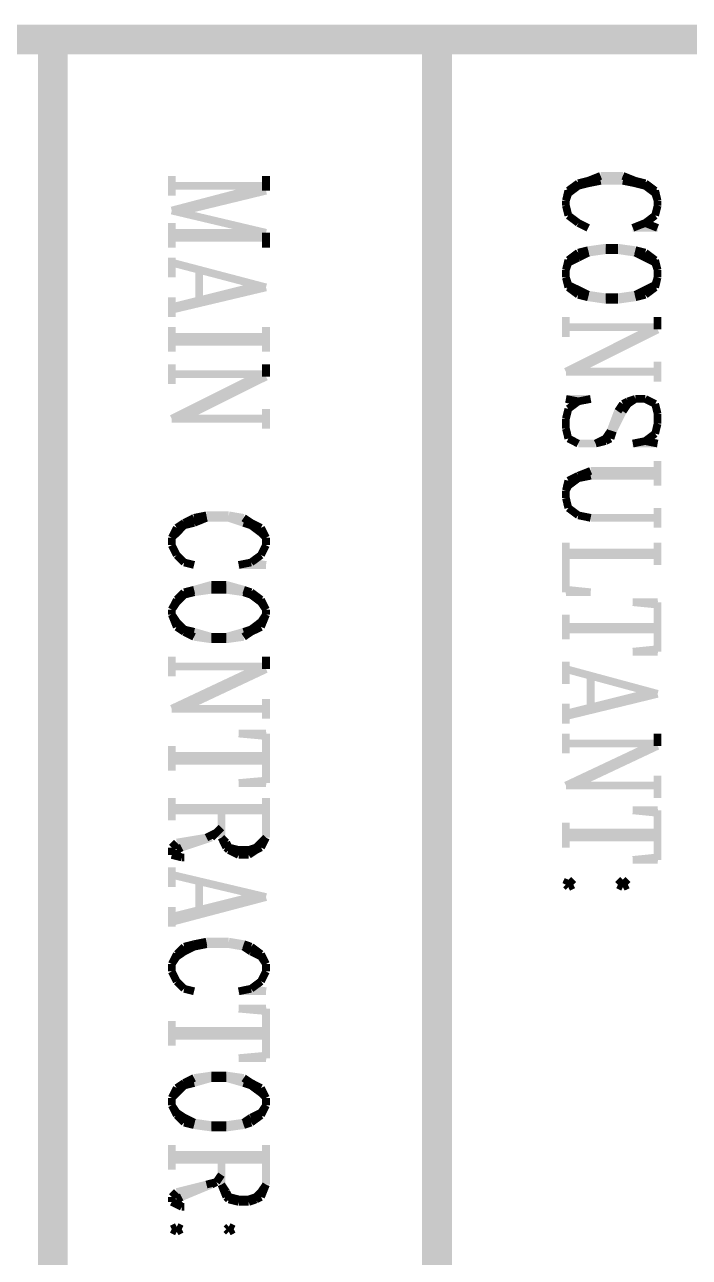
# Model space of a CAD drawing. Extents: x 0.1 to 11.6, y 0.3 to 16.2.
# Drawn here: x 2.376 to 2.823, y 3.361 to 4.19 of the extents above; entities that cross this region are included whole.
import ezdxf

# ---------------------------------------------------------------- set-up
doc = ezdxf.new("R2010")
doc.units = 0
doc.layers.get('0').update_dxf_attribs({"linetype": 'CONTINUOUS'})

msp = doc.modelspace()

# ---------------------------------------------------------------- linework, layer by layer
at = {"color": 0}
for points, const_width in [([(3.34999, 4.18001), (0.398329, 4.18001)], 0.02), ([(2.39501, 0.530003), (2.39501, 4.18001)], 0.02), ([(2.65332, 0.530003), (2.65332, 4.18001)], 0.02), ([(2.47499, 4.08832), (2.47499, 4.07497)], 0.005208), ([(2.53836, 4.08832), (2.53836, 4.07835)], 0.005208), ([(2.75499, 4.08501), (2.74832, 4.08333)], 0.005208), ([(2.76335, 4.08832), (2.75499, 4.08501)], 0.005208), ([(2.76335, 4.08501), (2.75499, 4.08333)], 0.005208), ([(2.77832, 4.08832), (2.76335, 4.08832)], 0.005208), ([(2.77832, 4.08501), (2.76335, 4.08501)], 0.005208), ([(2.78668, 4.08501), (2.77832, 4.08832)], 0.005208), ([(2.78668, 4.08333), (2.77832, 4.08501)], 0.005208), ([(2.79335, 4.08333), (2.78668, 4.08501)], 0.005208), ([(2.53836, 4.08165), (2.47499, 4.08165)], 0.005208), ([(2.53836, 4.08165), (2.47499, 4.065)], 0.005208), ([(2.53836, 4.07835), (2.48335, 4.065)], 0.005208), ([(2.74164, 4.07835), (2.74001, 4.07167)], 0.005208), ([(2.74164, 4.07667), (2.74001, 4.07167)], 0.005208), ([(2.74832, 4.08333), (2.74164, 4.07835)], 0.005208), ([(2.74832, 4.08165), (2.74164, 4.07667)], 0.005208), ([(2.75499, 4.08333), (2.74832, 4.08165)], 0.005208), ([(2.79335, 4.08165), (2.78668, 4.08333)], 0.005208), ([(2.80003, 4.07835), (2.79335, 4.08333)], 0.005208), ([(2.80003, 4.07667), (2.79335, 4.08165)], 0.005208), ([(2.80165, 4.07167), (2.80003, 4.07835)], 0.005208), ([(2.80165, 4.07167), (2.80003, 4.07667)], 0.005208), ([(2.74001, 4.07167), (2.74001, 4.06836)], 0.005208), ([(2.74001, 4.06836), (2.74164, 4.06168)], 0.005208), ([(2.80003, 4.06168), (2.80165, 4.06836)], 0.005208), ([(2.80165, 4.06836), (2.80165, 4.07167)], 0.005208), ([(2.53836, 4.05003), (2.47499, 4.065)], 0.005208), ([(2.74164, 4.06168), (2.74832, 4.05664)], 0.005208), ([(2.79335, 4.05664), (2.80003, 4.06168)], 0.005208), ([(2.47499, 4.05664), (2.47499, 4.03999)], 0.005208), ([(2.74832, 4.05664), (2.75499, 4.05333)], 0.005208), ([(2.79335, 4.05664), (2.785, 4.05333)], 0.005208), ([(2.785, 4.05333), (2.80165, 4.05333)], 0.005208), ([(2.80165, 4.05333), (2.79335, 4.05664)], 0.005208), ([(2.53836, 4.05003), (2.47499, 4.05003)], 0.005208), ([(2.53836, 4.04665), (2.47499, 4.04665)], 0.005208), ([(2.53836, 4.05003), (2.53836, 4.03999)], 0.005208), ([(2.74832, 4.03668), (2.74164, 4.03168)], 0.005208), ([(2.75499, 4.03836), (2.74832, 4.03668)], 0.005208), ([(2.75499, 4.03668), (2.74832, 4.03331)], 0.005208), ([(2.76665, 4.03999), (2.75499, 4.03836)], 0.005208), ([(2.76665, 4.03836), (2.75499, 4.03668)], 0.005208), ([(2.77501, 4.03999), (2.76665, 4.03999)], 0.005208), ([(2.77501, 4.03836), (2.76665, 4.03836)], 0.005208), ([(2.78668, 4.03836), (2.77501, 4.03999)], 0.005208), ([(2.78668, 4.03668), (2.77501, 4.03836)], 0.005208), ([(2.79335, 4.03668), (2.78668, 4.03836)], 0.005208), ([(2.79335, 4.03331), (2.78668, 4.03668)], 0.005208), ([(2.80003, 4.03168), (2.79335, 4.03668)], 0.005208), ([(2.47499, 4.03331), (2.47499, 4.02001)], 0.005208), ([(2.53836, 4.01335), (2.47499, 4.03)], 0.005208), ([(2.74164, 4.03168), (2.74001, 4.02501)], 0.005208), ([(2.74164, 4.03), (2.74001, 4.02501)], 0.005208), ([(2.74832, 4.03331), (2.74164, 4.03)], 0.005208), ([(2.80003, 4.03), (2.79335, 4.03331)], 0.005208), ([(2.80165, 4.02501), (2.80003, 4.03168)], 0.005208), ([(2.80165, 4.02501), (2.80003, 4.03)], 0.005208), ([(2.49333, 4.02501), (2.49333, 4.00499)], 0.005208), ([(2.74001, 4.02501), (2.74001, 4.02001)], 0.005208), ([(2.74001, 4.02001), (2.74164, 4.01335)], 0.005208), ([(2.74001, 4.02001), (2.74164, 4.01497)], 0.005208), ([(2.80003, 4.01335), (2.80165, 4.02001)], 0.005208), ([(2.80003, 4.01497), (2.80165, 4.02001)], 0.005208), ([(2.80165, 4.02001), (2.80165, 4.02501)], 0.005208), ([(2.53836, 4.01335), (2.47499, 3.99832)], 0.005208), ([(2.52832, 4.01335), (2.47499, 4)], 0.005208), ([(2.74164, 4.01497), (2.74832, 4.01167)], 0.005208), ([(2.74164, 4.01335), (2.74832, 4.00836)], 0.005208), ([(2.74832, 4.01167), (2.75499, 4.00836)], 0.005208), ([(2.78668, 4.00836), (2.79335, 4.01167)], 0.005208), ([(2.79335, 4.01167), (2.80003, 4.01497)], 0.005208), ([(2.79335, 4.00836), (2.80003, 4.01335)], 0.005208), ([(2.47499, 4.00667), (2.47499, 3.99333)], 0.005208), ([(2.74832, 4.00836), (2.75499, 4.00667)], 0.005208), ([(2.75499, 4.00836), (2.76665, 4.00667)], 0.005208), ([(2.75499, 4.00667), (2.76665, 4.00499)], 0.005208), ([(2.76665, 4.00667), (2.77501, 4.00667)], 0.005208), ([(2.76665, 4.00499), (2.77501, 4.00499)], 0.005208), ([(2.77501, 4.00667), (2.78668, 4.00836)], 0.005208), ([(2.77501, 4.00499), (2.78668, 4.00667)], 0.005208), ([(2.78668, 4.00667), (2.79335, 4.00836)], 0.005208), ([(2.74001, 3.99333), (2.74001, 3.97999)], 0.005208), ([(2.80165, 3.99333), (2.80165, 3.98503)], 0.005208), ([(2.47499, 3.98665), (2.47499, 3.97)], 0.005208), ([(2.53836, 3.98665), (2.53836, 3.97)], 0.005208), ([(2.80165, 3.98665), (2.74001, 3.98665)], 0.005208), ([(2.79665, 3.98503), (2.74001, 3.95665)], 0.005208), ([(2.80165, 3.98503), (2.74501, 3.95665)], 0.005208), ([(2.53836, 3.97999), (2.47499, 3.97999)], 0.005208), ([(2.53836, 3.97667), (2.47499, 3.97667)], 0.005208), ([(2.47499, 3.96164), (2.47499, 3.94835)], 0.005208), ([(2.53836, 3.96164), (2.53836, 3.95335)], 0.005208), ([(2.80165, 3.96332), (2.80165, 3.94997)], 0.005208), ([(2.53836, 3.95503), (2.47499, 3.95503)], 0.005208), ([(2.53168, 3.95335), (2.47499, 3.92503)], 0.005208), ([(2.53836, 3.95335), (2.48167, 3.92503)], 0.005208), ([(2.80165, 3.95665), (2.74001, 3.95665)], 0.005208), ([(2.75667, 3.93832), (2.74001, 3.93832)], 0.005208), ([(2.74001, 3.93832), (2.74832, 3.93668)], 0.005208), ([(2.74164, 3.93164), (2.74832, 3.93668)], 0.005208), ([(2.74832, 3.93668), (2.75667, 3.93832)], 0.005208), ([(2.77832, 3.935), (2.77501, 3.93001)], 0.005208), ([(2.78168, 3.93668), (2.77832, 3.935)], 0.005208), ([(2.78168, 3.935), (2.77832, 3.93001)], 0.005208), ([(2.78668, 3.93832), (2.78168, 3.93668)], 0.005208), ([(2.78668, 3.93832), (2.78168, 3.935)], 0.005208), ([(2.79335, 3.93832), (2.78668, 3.93832)], 0.005208), ([(2.80003, 3.935), (2.79335, 3.93832)], 0.005208), ([(2.80165, 3.92833), (2.80003, 3.935)], 0.005208), ([(2.53836, 3.93164), (2.53836, 3.91835)], 0.005208), ([(2.74001, 3.92503), (2.74164, 3.93164)], 0.005208), ([(2.77501, 3.93001), (2.77001, 3.91667)], 0.005208), ([(2.77832, 3.93001), (2.77165, 3.91667)], 0.005208), ([(2.80165, 3.92165), (2.80165, 3.92833)], 0.005208), ([(2.53836, 3.92503), (2.47499, 3.92503)], 0.005208), ([(2.74001, 3.91835), (2.74001, 3.92503)], 0.005208), ([(2.74164, 3.91168), (2.74001, 3.91835)], 0.005208), ([(2.80003, 3.91499), (2.80165, 3.92165)], 0.005208), ([(2.74832, 3.90831), (2.74164, 3.91168)], 0.005208), ([(2.76665, 3.91168), (2.75999, 3.90831)], 0.005208), ([(2.76665, 3.91), (2.75999, 3.90831)], 0.005208), ([(2.77001, 3.91667), (2.76665, 3.91168)], 0.005208), ([(2.77001, 3.91168), (2.76665, 3.91)], 0.005208), ([(2.77165, 3.91667), (2.77001, 3.91168)], 0.005208), ([(2.785, 3.90831), (2.79335, 3.91)], 0.005208), ([(2.79335, 3.91), (2.80003, 3.91499)], 0.005208), ([(2.79335, 3.91), (2.80165, 3.90831)], 0.005208), ([(2.75999, 3.90831), (2.74832, 3.90831)], 0.005208), ([(2.80165, 3.90831), (2.785, 3.90831)], 0.005208), ([(2.80165, 3.89665), (2.80165, 3.87999)], 0.005208), ([(2.74832, 3.88667), (2.74164, 3.88336)], 0.005208), ([(2.75667, 3.88997), (2.74832, 3.88667)], 0.005208), ([(2.75667, 3.88667), (2.74832, 3.88499)], 0.005208), ([(2.80165, 3.88997), (2.75667, 3.88997)], 0.005208), ([(2.80165, 3.88667), (2.75667, 3.88667)], 0.005208), ([(2.74164, 3.88336), (2.74001, 3.87668)], 0.005208), ([(2.74164, 3.87999), (2.74001, 3.87668)], 0.005208), ([(2.74832, 3.88499), (2.74164, 3.87999)], 0.005208), ([(2.74001, 3.87668), (2.74001, 3.87169)], 0.005208), ([(2.74001, 3.87169), (2.74164, 3.86501)], 0.005208), ([(2.74164, 3.86501), (2.74832, 3.86003)], 0.005208), ([(2.80165, 3.86501), (2.80165, 3.85167)], 0.005208), ([(2.48335, 3.85499), (2.47835, 3.85167)], 0.005208), ([(2.48335, 3.85335), (2.47835, 3.84831)], 0.005208), ([(2.49001, 3.85835), (2.48335, 3.85499)], 0.005208), ([(2.49001, 3.85499), (2.48335, 3.85335)], 0.005208), ([(2.49832, 3.86003), (2.49001, 3.85835)], 0.005208), ([(2.49832, 3.85835), (2.49001, 3.85499)], 0.005208), ([(2.51335, 3.86003), (2.49832, 3.86003)], 0.005208), ([(2.51335, 3.85835), (2.49832, 3.85835)], 0.005208), ([(2.52333, 3.85835), (2.51335, 3.86003)], 0.005208), ([(2.52333, 3.85499), (2.51335, 3.85835)], 0.005208), ([(2.52832, 3.85499), (2.52333, 3.85835)], 0.005208), ([(2.52832, 3.85335), (2.52333, 3.85499)], 0.005208), ([(2.535, 3.85167), (2.52832, 3.85499)], 0.005208), ([(2.535, 3.84831), (2.52832, 3.85335)], 0.005208), ([(2.74832, 3.86003), (2.75667, 3.85835)], 0.005208), ([(2.75667, 3.85835), (2.80165, 3.85835)], 0.005208), ([(2.47835, 3.85167), (2.47499, 3.845)], 0.005208), ([(2.47835, 3.84831), (2.47499, 3.845)], 0.005208), ([(2.47499, 3.845), (2.47499, 3.84)], 0.005208), ([(2.53836, 3.845), (2.535, 3.85167)], 0.005208), ([(2.53836, 3.845), (2.535, 3.84831)], 0.005208), ([(2.53836, 3.84), (2.53836, 3.845)], 0.005208), ([(2.47499, 3.84), (2.47835, 3.83333)], 0.005208), ([(2.535, 3.83333), (2.53836, 3.84)], 0.005208), ([(2.74001, 3.84169), (2.74001, 3.80832)], 0.005208), ([(2.80165, 3.84169), (2.80165, 3.82667)], 0.005208), ([(2.47835, 3.83333), (2.48335, 3.82835)], 0.005208), ([(2.48335, 3.82835), (2.49001, 3.82667)], 0.005208), ([(2.52832, 3.82835), (2.52001, 3.82667)], 0.005208), ([(2.52832, 3.82835), (2.535, 3.83333)], 0.005208), ([(2.53836, 3.82667), (2.52832, 3.82835)], 0.005208), ([(2.80165, 3.83501), (2.74001, 3.83501)], 0.005208), ([(2.80165, 3.83333), (2.74001, 3.83333)], 0.005208), ([(2.52001, 3.82667), (2.53836, 3.82667)], 0.005208), ([(2.50168, 3.81332), (2.49001, 3.81)], 0.005208), ([(2.51167, 3.81332), (2.50168, 3.81332)], 0.005208), ([(2.52333, 3.81), (2.51167, 3.81332)], 0.005208), ([(2.47835, 3.80333), (2.47499, 3.79665)], 0.005208), ([(2.48335, 3.80832), (2.47835, 3.80333)], 0.005208), ([(2.48335, 3.80664), (2.47835, 3.80165)], 0.005208), ([(2.49001, 3.81), (2.48335, 3.80832)], 0.005208), ([(2.49001, 3.80832), (2.48335, 3.80664)], 0.005208), ([(2.50168, 3.81), (2.49001, 3.80832)], 0.005208), ([(2.51167, 3.81), (2.50168, 3.81)], 0.005208), ([(2.52333, 3.80832), (2.51167, 3.81)], 0.005208), ([(2.52832, 3.80832), (2.52333, 3.81)], 0.005208), ([(2.52832, 3.80664), (2.52333, 3.80832)], 0.005208), ([(2.535, 3.80333), (2.52832, 3.80832)], 0.005208), ([(2.535, 3.80165), (2.52832, 3.80664)], 0.005208), ([(2.53836, 3.79665), (2.535, 3.80333)], 0.005208), ([(2.75667, 3.80832), (2.74001, 3.81)], 0.005208), ([(2.74001, 3.80832), (2.75667, 3.80832)], 0.005208), ([(2.47835, 3.80165), (2.47499, 3.79665)], 0.005208), ([(2.47499, 3.79665), (2.47499, 3.79335)], 0.005208), ([(2.53836, 3.79665), (2.535, 3.80165)], 0.005208), ([(2.53836, 3.79335), (2.53836, 3.79665)], 0.005208), ([(2.80165, 3.80003), (2.785, 3.80165)], 0.005208), ([(2.785, 3.80165), (2.80165, 3.80165)], 0.005208), ([(2.80165, 3.80165), (2.80165, 3.76833)], 0.005208), ([(2.47499, 3.79335), (2.47835, 3.785)], 0.005208), ([(2.47499, 3.79335), (2.47835, 3.78836)], 0.005208), ([(2.47835, 3.78836), (2.48335, 3.78331)], 0.005208), ([(2.52832, 3.78331), (2.535, 3.78836)], 0.005208), ([(2.535, 3.785), (2.53836, 3.79335)], 0.005208), ([(2.535, 3.78836), (2.53836, 3.79335)], 0.005208), ([(2.74001, 3.79335), (2.74001, 3.77669)], 0.005208), ([(2.47835, 3.785), (2.48335, 3.78168)], 0.005208), ([(2.48335, 3.78331), (2.49001, 3.78168)], 0.005208), ([(2.48335, 3.78168), (2.49001, 3.77832)], 0.005208), ([(2.49001, 3.78168), (2.50168, 3.77832)], 0.005208), ([(2.49001, 3.77832), (2.50168, 3.77669)], 0.005208), ([(2.50168, 3.77832), (2.51167, 3.77832)], 0.005208), ([(2.51167, 3.77832), (2.52333, 3.78168)], 0.005208), ([(2.51167, 3.77669), (2.52333, 3.77832)], 0.005208), ([(2.52333, 3.78168), (2.52832, 3.78331)], 0.005208), ([(2.52333, 3.77832), (2.52832, 3.78168)], 0.005208), ([(2.52832, 3.78168), (2.535, 3.785)], 0.005208), ([(2.80165, 3.785), (2.74001, 3.785)], 0.005208), ([(2.80165, 3.78331), (2.74001, 3.78331)], 0.005208), ([(2.50168, 3.77669), (2.51167, 3.77669)], 0.005208), ([(2.785, 3.76833), (2.80165, 3.77001)], 0.005208), ([(2.47499, 3.76497), (2.47499, 3.75168)], 0.005208), ([(2.53836, 3.76497), (2.53836, 3.75667)], 0.005208), ([(2.74001, 3.76167), (2.74001, 3.74669)], 0.005208), ([(2.80165, 3.76833), (2.785, 3.76833)], 0.005208), ([(2.53836, 3.75836), (2.47499, 3.75836)], 0.005208), ([(2.53168, 3.75667), (2.47499, 3.72999)], 0.005208), ([(2.53836, 3.75667), (2.48167, 3.72999)], 0.005208), ([(2.80165, 3.74001), (2.74001, 3.75667)], 0.005208), ([(2.75667, 3.75168), (2.75667, 3.73167)], 0.005208), ([(2.53836, 3.73665), (2.53836, 3.72331)], 0.005208), ([(2.80165, 3.74001), (2.74001, 3.72499)], 0.005208), ([(2.79335, 3.74001), (2.74001, 3.72667)], 0.005208), ([(2.53836, 3.72999), (2.47499, 3.72999)], 0.005208), ([(2.74001, 3.73335), (2.74001, 3.72)], 0.005208), ([(2.53836, 3.71164), (2.52001, 3.71332)], 0.005208), ([(2.52001, 3.71332), (2.53836, 3.71332)], 0.005208), ([(2.53836, 3.71332), (2.53836, 3.68001)], 0.005208), ([(2.74001, 3.71332), (2.74001, 3.69997)], 0.005208), ([(2.80165, 3.71332), (2.80165, 3.70503)], 0.005208), ([(2.47499, 3.70503), (2.47499, 3.68832)], 0.005208), ([(2.80165, 3.70665), (2.74001, 3.70665)], 0.005208), ([(2.79665, 3.70503), (2.74001, 3.67833)], 0.005208), ([(2.80165, 3.70503), (2.74501, 3.67833)], 0.005208), ([(2.53836, 3.69835), (2.47499, 3.69835)], 0.005208), ([(2.53836, 3.69499), (2.47499, 3.69499)], 0.005208), ([(2.52001, 3.68001), (2.53836, 3.68164)], 0.005208), ([(2.53836, 3.68001), (2.52001, 3.68001)], 0.005208), ([(2.80165, 3.67833), (2.74001, 3.67833)], 0.005208), ([(2.80165, 3.685), (2.80165, 3.66997)], 0.005208), ([(2.47499, 3.66997), (2.47499, 3.655)], 0.005208), ([(2.53836, 3.66997), (2.53836, 3.64333)], 0.005208), ([(2.53836, 3.66336), (2.47499, 3.66336)], 0.005208), ([(2.53836, 3.66168), (2.47499, 3.66168)], 0.005208), ([(2.50836, 3.64333), (2.50836, 3.66168)], 0.005208), ([(2.80165, 3.66), (2.785, 3.66168)], 0.005208), ([(2.785, 3.66168), (2.80165, 3.66168)], 0.005208), ([(2.80165, 3.66168), (2.80165, 3.62831)], 0.005208), ([(2.74001, 3.65332), (2.74001, 3.63667)], 0.005208), ([(2.50499, 3.64665), (2.49832, 3.64333)], 0.005208), ([(2.50499, 3.64665), (2.50168, 3.64333)], 0.005208), ([(2.50836, 3.65001), (2.50499, 3.64665)], 0.005208), ([(2.80165, 3.64665), (2.74001, 3.64665)], 0.005208), ([(2.47835, 3.63997), (2.47499, 3.63667)], 0.005208), ([(2.47499, 3.63667), (2.47499, 3.63167)], 0.005208), ([(2.49832, 3.64333), (2.47835, 3.63997)], 0.005208), ([(2.48167, 3.63667), (2.47835, 3.63499)], 0.005208), ([(2.50168, 3.64333), (2.48167, 3.63667)], 0.005208), ([(2.51167, 3.63667), (2.50836, 3.64333)], 0.005208), ([(2.51167, 3.63997), (2.50836, 3.64333)], 0.005208), ([(2.51335, 3.63667), (2.51167, 3.63997)], 0.005208), ([(2.51335, 3.63499), (2.51167, 3.63667)], 0.005208), ([(2.52001, 3.63499), (2.51335, 3.63667)], 0.005208), ([(2.53168, 3.63667), (2.52669, 3.63499)], 0.005208), ([(2.535, 3.63997), (2.53168, 3.63667)], 0.005208), ([(2.535, 3.63667), (2.53168, 3.63499)], 0.005208), ([(2.53836, 3.64333), (2.535, 3.63667)], 0.005208), ([(2.53836, 3.64333), (2.535, 3.63997)], 0.005208), ([(2.80165, 3.64333), (2.74001, 3.64333)], 0.005208), ([(2.47499, 3.63167), (2.48167, 3.62999)], 0.005208), ([(2.47835, 3.63499), (2.47835, 3.63167)], 0.005208), ([(2.47835, 3.63167), (2.48167, 3.62999)], 0.005208), ([(2.48167, 3.62999), (2.48335, 3.62999)], 0.005208), ([(2.52001, 3.63167), (2.51335, 3.63499)], 0.005208), ([(2.52669, 3.63499), (2.52001, 3.63499)], 0.005208), ([(2.52669, 3.63167), (2.52001, 3.63167)], 0.005208), ([(2.53168, 3.63499), (2.52669, 3.63167)], 0.005208), ([(2.785, 3.62831), (2.80165, 3.62999)], 0.005208), ([(2.80165, 3.62831), (2.785, 3.62831)], 0.005208), ([(2.47499, 3.62332), (2.47499, 3.61003)], 0.005208), ([(2.53836, 3.60335), (2.47499, 3.61833)], 0.005208), ([(2.49333, 3.61501), (2.49333, 3.59332)], 0.005208), ([(2.74164, 3.61501), (2.74001, 3.61165)], 0.005208), ([(2.74001, 3.61165), (2.74164, 3.61003)], 0.005208), ([(2.74501, 3.61165), (2.74164, 3.61501)], 0.005208), ([(2.74164, 3.61003), (2.74501, 3.61165)], 0.005208), ([(2.77832, 3.61501), (2.77501, 3.61165)], 0.005208), ([(2.77501, 3.61165), (2.77832, 3.61003)], 0.005208), ([(2.78168, 3.61165), (2.77832, 3.61501)], 0.005208), ([(2.77832, 3.61003), (2.78168, 3.61165)], 0.005208), ([(2.53836, 3.60335), (2.47499, 3.58664)], 0.005208), ([(2.52832, 3.60335), (2.47499, 3.59)], 0.005208), ([(2.47499, 3.59668), (2.47499, 3.58333)], 0.005208), ([(2.49001, 3.57167), (2.48335, 3.56999)], 0.005208), ([(2.49832, 3.57335), (2.49001, 3.57167)], 0.005208), ([(2.49832, 3.57167), (2.49001, 3.56999)], 0.005208), ([(2.51335, 3.57335), (2.49832, 3.57335)], 0.005208), ([(2.51335, 3.57167), (2.49832, 3.57167)], 0.005208), ([(2.52333, 3.57167), (2.51335, 3.57335)], 0.005208), ([(2.52333, 3.56999), (2.51335, 3.57167)], 0.005208), ([(2.52832, 3.56999), (2.52333, 3.57167)], 0.005208), ([(2.47835, 3.565), (2.47499, 3.55832)], 0.005208), ([(2.47835, 3.56332), (2.47499, 3.55832)], 0.005208), ([(2.48335, 3.56999), (2.47835, 3.565)], 0.005208), ([(2.48335, 3.56668), (2.47835, 3.56332)], 0.005208), ([(2.49001, 3.56999), (2.48335, 3.56668)], 0.005208), ([(2.52832, 3.56668), (2.52333, 3.56999)], 0.005208), ([(2.535, 3.565), (2.52832, 3.56999)], 0.005208), ([(2.535, 3.56332), (2.52832, 3.56668)], 0.005208), ([(2.53836, 3.55832), (2.535, 3.565)], 0.005208), ([(2.53836, 3.55832), (2.535, 3.56332)], 0.005208), ([(2.47499, 3.55832), (2.47499, 3.55333)], 0.005208), ([(2.53836, 3.55333), (2.53836, 3.55832)], 0.005208), ([(2.47499, 3.55333), (2.47835, 3.54665)], 0.005208), ([(2.47835, 3.54665), (2.48335, 3.54167)], 0.005208), ([(2.52832, 3.54167), (2.535, 3.54665)], 0.005208), ([(2.535, 3.54665), (2.53836, 3.55333)], 0.005208), ([(2.48335, 3.54167), (2.49001, 3.53999)], 0.005208), ([(2.52832, 3.54167), (2.52001, 3.53999)], 0.005208), ([(2.52001, 3.53999), (2.53836, 3.53999)], 0.005208), ([(2.53836, 3.53999), (2.52832, 3.54167)], 0.005208), ([(2.53836, 3.52669), (2.52001, 3.52832)], 0.005208), ([(2.52001, 3.52832), (2.53836, 3.52832)], 0.005208), ([(2.53836, 3.52832), (2.53836, 3.49501)], 0.005208), ([(2.47499, 3.52001), (2.47499, 3.50331)], 0.005208), ([(2.53836, 3.51335), (2.47499, 3.51335)], 0.005208), ([(2.53836, 3.50999), (2.47499, 3.50999)], 0.005208), ([(2.52001, 3.49501), (2.53836, 3.49669)], 0.005208), ([(2.53836, 3.49501), (2.52001, 3.49501)], 0.005208), ([(2.49001, 3.48167), (2.48335, 3.47835)], 0.005208), ([(2.50168, 3.48335), (2.49001, 3.48167)], 0.005208), ([(2.50168, 3.48167), (2.49001, 3.47835)], 0.005208), ([(2.51167, 3.48335), (2.50168, 3.48335)], 0.005208), ([(2.51167, 3.48167), (2.50168, 3.48167)], 0.005208), ([(2.52333, 3.48167), (2.51167, 3.48335)], 0.005208), ([(2.52333, 3.47835), (2.51167, 3.48167)], 0.005208), ([(2.52832, 3.47835), (2.52333, 3.48167)], 0.005208), ([(2.47835, 3.47499), (2.47499, 3.46832)], 0.005208), ([(2.47835, 3.47168), (2.47499, 3.46832)], 0.005208), ([(2.48335, 3.47835), (2.47835, 3.47499)], 0.005208), ([(2.48335, 3.47667), (2.47835, 3.47168)], 0.005208), ([(2.49001, 3.47835), (2.48335, 3.47667)], 0.005208), ([(2.52832, 3.47667), (2.52333, 3.47835)], 0.005208), ([(2.535, 3.47499), (2.52832, 3.47835)], 0.005208), ([(2.535, 3.47168), (2.52832, 3.47667)], 0.005208), ([(2.53836, 3.46832), (2.535, 3.47499)], 0.005208), ([(2.53836, 3.46832), (2.535, 3.47168)], 0.005208), ([(2.47499, 3.46832), (2.47499, 3.46332)], 0.005208), ([(2.47499, 3.46332), (2.47835, 3.45665)], 0.005208), ([(2.47499, 3.46332), (2.47835, 3.45833)], 0.005208), ([(2.535, 3.45665), (2.53836, 3.46332)], 0.005208), ([(2.535, 3.45833), (2.53836, 3.46332)], 0.005208), ([(2.53836, 3.46332), (2.53836, 3.46832)], 0.005208), ([(2.47835, 3.45833), (2.48335, 3.45503)], 0.005208), ([(2.47835, 3.45665), (2.48335, 3.45167)], 0.005208), ([(2.48335, 3.45503), (2.49001, 3.45167)], 0.005208), ([(2.52333, 3.45167), (2.52832, 3.45503)], 0.005208), ([(2.52832, 3.45503), (2.535, 3.45833)], 0.005208), ([(2.52832, 3.45167), (2.535, 3.45665)], 0.005208), ([(2.48335, 3.45167), (2.49001, 3.44997)], 0.005208), ([(2.49001, 3.45167), (2.50168, 3.44997)], 0.005208), ([(2.49001, 3.44997), (2.50168, 3.44835)], 0.005208), ([(2.50168, 3.44997), (2.51167, 3.44997)], 0.005208), ([(2.50168, 3.44835), (2.51167, 3.44835)], 0.005208), ([(2.51167, 3.44997), (2.52333, 3.45167)], 0.005208), ([(2.51167, 3.44835), (2.52333, 3.44997)], 0.005208), ([(2.52333, 3.44997), (2.52832, 3.45167)], 0.005208), ([(2.47499, 3.43668), (2.47499, 3.41997)], 0.005208), ([(2.53836, 3.43001), (2.47499, 3.43001)], 0.005208), ([(2.53836, 3.43668), (2.53836, 3.41)], 0.005208), ([(2.53836, 3.42665), (2.47499, 3.42665)], 0.005208), ([(2.50836, 3.41), (2.50836, 3.42665)], 0.005208), ([(2.50836, 3.41667), (2.50499, 3.41168)], 0.005208), ([(2.47835, 3.405), (2.47499, 3.40169)], 0.005208), ([(2.49832, 3.41), (2.47835, 3.405)], 0.005208), ([(2.50168, 3.41), (2.48167, 3.40169)], 0.005208), ([(2.50499, 3.41168), (2.49832, 3.41)], 0.005208), ([(2.50499, 3.41168), (2.50168, 3.41)], 0.005208), ([(2.51167, 3.40169), (2.50836, 3.41)], 0.005208), ([(2.51167, 3.405), (2.50836, 3.41)], 0.005208), ([(2.51335, 3.40169), (2.51167, 3.405)], 0.005208), ([(2.535, 3.405), (2.53168, 3.40169)], 0.005208), ([(2.53836, 3.41), (2.535, 3.40169)], 0.005208), ([(2.53836, 3.41), (2.535, 3.405)], 0.005208), ([(2.47499, 3.40169), (2.47499, 3.39833)], 0.005208), ([(2.47499, 3.39833), (2.48167, 3.39501)], 0.005208), ([(2.48167, 3.40169), (2.47835, 3.40001)], 0.005208), ([(2.47835, 3.40001), (2.47835, 3.39833)], 0.005208), ([(2.47835, 3.39833), (2.48167, 3.39501)], 0.005208), ([(2.51335, 3.40001), (2.51167, 3.40169)], 0.005208), ([(2.52001, 3.40001), (2.51335, 3.40169)], 0.005208), ([(2.52001, 3.39833), (2.51335, 3.40001)], 0.005208), ([(2.52669, 3.40001), (2.52001, 3.40001)], 0.005208), ([(2.52669, 3.39833), (2.52001, 3.39833)], 0.005208), ([(2.53168, 3.40169), (2.52669, 3.40001)], 0.005208), ([(2.53168, 3.40001), (2.52669, 3.39833)], 0.005208), ([(2.535, 3.40169), (2.53168, 3.40001)], 0.005208), ([(2.48167, 3.39501), (2.48335, 3.39501)], 0.005208), ([(2.47835, 3.38167), (2.47499, 3.37999)], 0.005208), ([(2.47499, 3.37999), (2.47835, 3.37831)], 0.005208), ([(2.48167, 3.37999), (2.47835, 3.38167)], 0.005208), ([(2.47835, 3.37831), (2.48167, 3.37999)], 0.005208), ([(2.51335, 3.38167), (2.51167, 3.37999)], 0.005208), ([(2.51167, 3.37999), (2.51335, 3.37831)], 0.005208), ([(2.51665, 3.37999), (2.51335, 3.38167)], 0.005208), ([(2.51335, 3.37831), (2.51665, 3.37999)], 0.005208)]:
    msp.add_lwpolyline(points, dxfattribs=dict(at, const_width=const_width))

doc.saveas('drawing.dxf')
